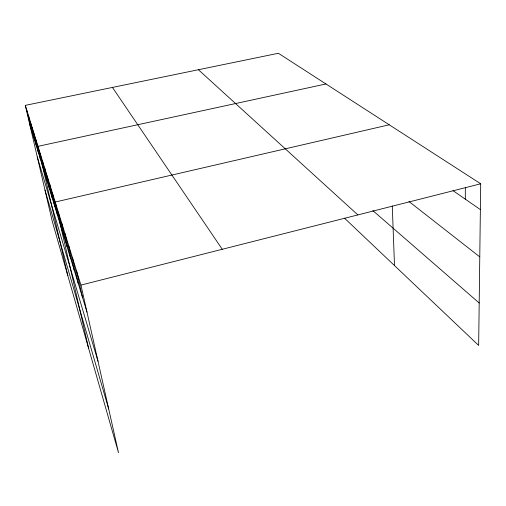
<?xml version="1.0" encoding="UTF-8"?>
<svg xmlns="http://www.w3.org/2000/svg" width="506" height="506" viewBox="0 0 506 506"><rect width="100%" height="100%" fill="white"/><g stroke="black" fill="none" stroke-linecap="round" stroke-linejoin="round"><path stroke-width="0.76" d="M465.305 199.162L465.356 187.334M25.3 105.362L80.928 285.093L118.505 452.731L52.226 221.217L25.3 105.362L278.376 53.269L480.7 183.792L478.657 345.434L344.529 218.175M80.928 285.093L480.7 183.792M389.24 124.786L55.217 202.033L88.544 348.077M325.965 83.971L37.982 146.335L67.817 275.675M453.003 190.629L480.371 209.61M408.93 201.47L479.777 256.877M372.789 210.54L479.195 302.993M198.409 69.727L357.868 214.917M112.44 87.424L222.273 249.275M29.493 123.394L86.981 312.094M37.267 156.866L98.012 361.303M44.996 190.104L108.714 409.038M35.939 139.732L40.543 159.675M33.978 133.407L38.513 153.002M32.106 127.341L36.558 146.601M30.303 121.516L34.686 140.453M28.57 115.918L32.89 134.545M26.9 110.542L31.157 128.866M47.128 175.886L52.137 197.732M44.68 167.986L49.607 189.415M42.346 160.44L47.184 181.477M40.113 153.229L44.876 173.893M58.291 211.963L63.68 235.613M52.39 192.881L57.576 215.588M49.696 184.178L54.793 206.442M68.607 245.283L74.312 270.514M64.97 233.538L70.568 258.218M61.542 222.45L67.026 246.605M76.564 270.988L82.497 297.376M72.466 257.744L78.285 283.543M392.27 205.936L394.503 265.593"/></g></svg>
